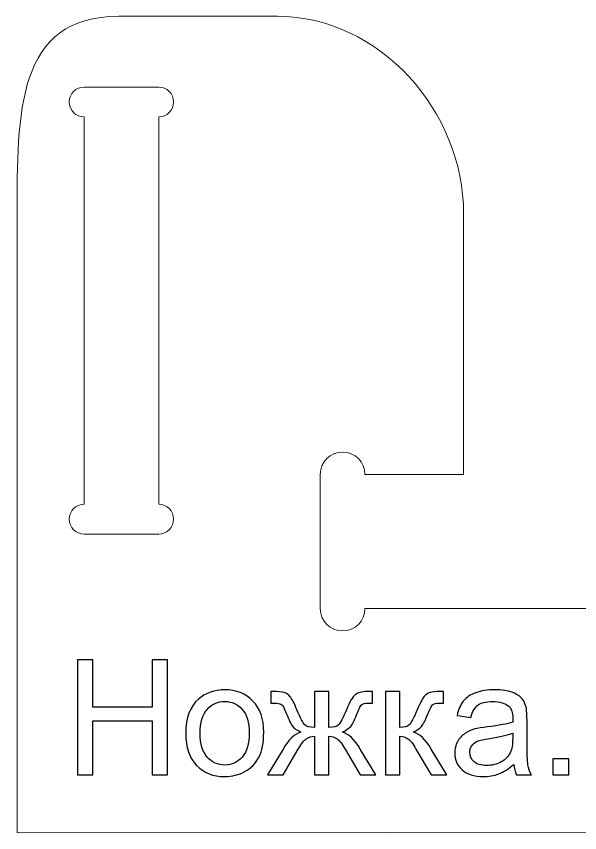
# Model space of a CAD drawing. Header units: millimetres. Extents: x -998 to 1016, y -1915 to 1914.
# Drawn here: x -519 to -443.4, y -1509.7 to -1400.2 of the extents above; entities that cross this region are included whole.
import ezdxf

# ---------------------------------------------------------------- set-up
doc = ezdxf.new("R2010")
doc.units = ezdxf.units.MM
doc.header["$MEASUREMENT"] = 0
doc.layers.add('layer 1', color=7, linetype='Continuous')

msp = doc.modelspace()

# ---------------------------------------------------------------- linework, layer by layer
at = {"layer": 'layer 1', "color": 143, "lineweight": 9}
for points, knots in [([(-484.008, -1400.1516), (-484.008, -1400.1516), (-505.2969, -1400.1516), (-505.2969, -1400.1516), (-505.2969, -1400.1516), (-519.0467, -1400.1516), (-518.938, -1413.1551), (-518.938, -1426.9021), (-518.938, -1426.9021), (-518.938, -1426.9021), (-518.938, -1509.738), (-518.938, -1509.738), (-518.938, -1509.738), (-518.938, -1509.738), (-218.938, -1509.4869), (-218.938, -1509.4869), (-218.938, -1509.4869), (-218.938, -1509.4869), (-218.938, -1479.6511), (-218.938, -1479.6511), (-218.938, -1479.6511), (-218.938, -1479.6511), (-472.2524, -1479.6511), (-472.2524, -1479.6511), (-472.2524, -1479.6511), (-472.2524, -1481.308), (-473.5955, -1482.6511), (-475.2524, -1482.6511), (-475.2524, -1482.6511), (-476.9093, -1482.6511), (-478.2524, -1481.308), (-478.2524, -1479.6511), (-478.2524, -1479.6511), (-478.2524, -1479.6511), (-478.2524, -1461.6511), (-478.2524, -1461.6511), (-478.2524, -1461.6511), (-478.2524, -1459.9942), (-476.9093, -1458.6511), (-475.2524, -1458.6511), (-475.2524, -1458.6511), (-473.5955, -1458.6511), (-472.2524, -1459.9942), (-472.2524, -1461.6511), (-472.2524, -1461.6511), (-472.2524, -1461.6511), (-459.008, -1461.6511), (-459.008, -1461.6511), (-459.008, -1461.6511), (-459.008, -1461.6511), (-459.008, -1426.651), (-459.008, -1426.651), (-459.008, -1426.651), (-459.008, -1412.901), (-470.2586, -1400.1516), (-484.008, -1400.1516)], [0, 0, 0, 0, 0.06666667, 0.06666667, 0.06666667, 0.06666667, 0.13333333, 0.13333333, 0.13333333, 0.13333333, 0.2, 0.2, 0.2, 0.2, 0.26666667, 0.26666667, 0.26666667, 0.26666667, 0.33333333, 0.33333333, 0.33333333, 0.33333333, 0.4, 0.4, 0.4, 0.4, 0.46666667, 0.46666667, 0.46666667, 0.46666667, 0.53333333, 0.53333333, 0.53333333, 0.53333333, 0.6, 0.6, 0.6, 0.6, 0.66666667, 0.66666667, 0.66666667, 0.66666667, 0.73333333, 0.73333333, 0.73333333, 0.73333333, 0.8, 0.8, 0.8, 0.8, 0.86666667, 0.86666667, 0.86666667, 0.86666667, 1, 1, 1, 1]), ([(-509.9306, -1409.6511), (-509.9306, -1409.6511), (-499.9454, -1409.6511), (-499.9454, -1409.6511), (-499.9454, -1409.6511), (-499.9454, -1409.6511), (-499.938, -1409.651), (-499.938, -1409.651), (-499.938, -1409.651), (-498.8335, -1409.651), (-497.938, -1410.5465), (-497.938, -1411.651), (-497.938, -1411.651), (-497.938, -1412.7555), (-498.8335, -1413.651), (-499.938, -1413.651), (-499.938, -1413.651), (-499.938, -1413.651), (-499.938, -1465.6511), (-499.938, -1465.6511), (-499.938, -1465.6511), (-498.8335, -1465.6511), (-497.938, -1466.5466), (-497.938, -1467.6511), (-497.938, -1467.6511), (-497.938, -1468.7556), (-498.8335, -1469.6511), (-499.938, -1469.6511), (-499.938, -1469.6511), (-499.938, -1469.6511), (-499.9454, -1469.651), (-499.9454, -1469.651), (-499.9454, -1469.651), (-499.9454, -1469.651), (-509.9306, -1469.651), (-509.9306, -1469.651), (-509.9306, -1469.651), (-509.9306, -1469.651), (-509.938, -1469.6511), (-509.938, -1469.6511), (-509.938, -1469.6511), (-511.0425, -1469.6511), (-511.938, -1468.7556), (-511.938, -1467.6511), (-511.938, -1467.6511), (-511.938, -1466.5466), (-511.0425, -1465.6511), (-509.938, -1465.6511), (-509.938, -1465.6511), (-509.938, -1465.6511), (-509.938, -1413.651), (-509.938, -1413.651), (-509.938, -1413.651), (-511.0425, -1413.651), (-511.938, -1412.7555), (-511.938, -1411.651), (-511.938, -1411.651), (-511.938, -1410.5465), (-511.0425, -1409.651), (-509.938, -1409.651), (-509.938, -1409.651), (-509.938, -1409.651), (-509.9306, -1409.6511), (-509.9306, -1409.6511)], [0, 0, 0, 0, 0.05882353, 0.05882353, 0.05882353, 0.05882353, 0.11764706, 0.11764706, 0.11764706, 0.11764706, 0.17647059, 0.17647059, 0.17647059, 0.17647059, 0.23529412, 0.23529412, 0.23529412, 0.23529412, 0.29411765, 0.29411765, 0.29411765, 0.29411765, 0.35294118, 0.35294118, 0.35294118, 0.35294118, 0.41176471, 0.41176471, 0.41176471, 0.41176471, 0.47058824, 0.47058824, 0.47058824, 0.47058824, 0.52941176, 0.52941176, 0.52941176, 0.52941176, 0.58823529, 0.58823529, 0.58823529, 0.58823529, 0.64705882, 0.64705882, 0.64705882, 0.64705882, 0.70588235, 0.70588235, 0.70588235, 0.70588235, 0.76470588, 0.76470588, 0.76470588, 0.76470588, 0.82352941, 0.82352941, 0.82352941, 0.82352941, 0.88235294, 0.88235294, 0.88235294, 0.88235294, 1, 1, 1, 1])]:
    msp.add_open_spline(points, degree=3, knots=knots, dxfattribs=at)
at = {"layer": 'layer 1', "color": 2}
for points, knots in [([(-510.8174, -1501.9706), (-510.8174, -1501.9706), (-510.8174, -1486.553), (-510.8174, -1486.553), (-510.8174, -1486.553), (-510.8174, -1486.553), (-508.7718, -1486.553), (-508.7718, -1486.553), (-508.7718, -1486.553), (-508.7718, -1486.553), (-508.7718, -1492.9052), (-508.7718, -1492.9052), (-508.7718, -1492.9052), (-508.7718, -1492.9052), (-500.8046, -1492.9052), (-500.8046, -1492.9052), (-500.8046, -1492.9052), (-500.8046, -1492.9052), (-500.8046, -1486.553), (-500.8046, -1486.553), (-500.8046, -1486.553), (-500.8046, -1486.553), (-498.759, -1486.553), (-498.759, -1486.553), (-498.759, -1486.553), (-498.759, -1486.553), (-498.759, -1501.9706), (-498.759, -1501.9706), (-498.759, -1501.9706), (-498.759, -1501.9706), (-500.8046, -1501.9706), (-500.8046, -1501.9706), (-500.8046, -1501.9706), (-500.8046, -1501.9706), (-500.8046, -1494.714), (-500.8046, -1494.714), (-500.8046, -1494.714), (-500.8046, -1494.714), (-508.7718, -1494.714), (-508.7718, -1494.714), (-508.7718, -1494.714), (-508.7718, -1494.714), (-508.7718, -1501.9706), (-508.7718, -1501.9706), (-508.7718, -1501.9706), (-508.7718, -1501.9706), (-510.8174, -1501.9706), (-510.8174, -1501.9706)], [0, 0, 0, 0, 0.07692308, 0.07692308, 0.07692308, 0.07692308, 0.15384615, 0.15384615, 0.15384615, 0.15384615, 0.23076923, 0.23076923, 0.23076923, 0.23076923, 0.30769231, 0.30769231, 0.30769231, 0.30769231, 0.38461538, 0.38461538, 0.38461538, 0.38461538, 0.46153846, 0.46153846, 0.46153846, 0.46153846, 0.53846154, 0.53846154, 0.53846154, 0.53846154, 0.61538462, 0.61538462, 0.61538462, 0.61538462, 0.69230769, 0.69230769, 0.69230769, 0.69230769, 0.76923077, 0.76923077, 0.76923077, 0.76923077, 0.84615385, 0.84615385, 0.84615385, 0.84615385, 1, 1, 1, 1]), ([(-496.3007, -1496.3828), (-496.3007, -1494.3192), (-495.7265, -1492.7904), (-494.5745, -1491.7963), (-494.5745, -1491.7963), (-493.6163, -1490.9709), (-492.4427, -1490.5582), (-491.061, -1490.5582), (-491.061, -1490.5582), (-489.5286, -1490.5582), (-488.2725, -1491.0606), (-487.2964, -1492.0655), (-487.2964, -1492.0655), (-486.3238, -1493.0667), (-485.8357, -1494.4556), (-485.8357, -1496.2249), (-485.8357, -1496.2249), (-485.8357, -1497.6604), (-486.0511, -1498.7873), (-486.4817, -1499.6092), (-486.4817, -1499.6092), (-486.9124, -1500.431), (-487.5404, -1501.0698), (-488.3658, -1501.5256), (-488.3658, -1501.5256), (-489.1877, -1501.9814), (-490.0885, -1502.2075), (-491.061, -1502.2075), (-491.061, -1502.2075), (-492.6258, -1502.2075), (-493.889, -1501.7086), (-494.8544, -1500.7073), (-494.8544, -1500.7073), (-495.8198, -1499.7061), (-496.3007, -1498.2634), (-496.3007, -1496.3828)], [0, 0, 0, 0, 0.1, 0.1, 0.1, 0.1, 0.2, 0.2, 0.2, 0.2, 0.3, 0.3, 0.3, 0.3, 0.4, 0.4, 0.4, 0.4, 0.5, 0.5, 0.5, 0.5, 0.6, 0.6, 0.6, 0.6, 0.7, 0.7, 0.7, 0.7, 0.8, 0.8, 0.8, 0.8, 1, 1, 1, 1]), ([(-477.0934, -1490.795), (-477.0934, -1490.795), (-477.0934, -1495.6184), (-477.0934, -1495.6184), (-477.0934, -1495.6184), (-476.4833, -1495.6184), (-476.0526, -1495.5036), (-475.805, -1495.2775), (-475.805, -1495.2775), (-475.5574, -1495.0478), (-475.2021, -1494.3767), (-474.7427, -1493.257), (-474.7427, -1493.257), (-474.3121, -1492.1947), (-473.9209, -1491.52), (-473.5692, -1491.2257), (-473.5692, -1491.2257), (-473.2247, -1490.9386), (-472.6792, -1490.795), (-471.9291, -1490.795), (-471.9291, -1490.795), (-471.9291, -1490.795), (-471.2364, -1490.795), (-471.2364, -1490.795), (-471.2364, -1490.795), (-471.2364, -1490.795), (-471.2364, -1492.3562), (-471.2364, -1492.3562), (-471.2364, -1492.3562), (-471.2364, -1492.3562), (-471.7496, -1492.3454), (-471.7496, -1492.3454), (-471.7496, -1492.3454), (-472.2557, -1492.3454), (-472.5751, -1492.4208), (-472.715, -1492.5679), (-472.715, -1492.5679), (-472.8622, -1492.7222), (-473.0883, -1493.1816), (-473.3897, -1493.946), (-473.3897, -1493.946), (-473.6697, -1494.6781), (-473.9281, -1495.1806), (-474.1649, -1495.4641), (-474.1649, -1495.4641), (-474.4018, -1495.744), (-474.775, -1495.9988), (-475.2775, -1496.2321), (-475.2775, -1496.2321), (-474.4592, -1496.451), (-473.6625, -1497.2082), (-472.8837, -1498.5074), (-472.8837, -1498.5074), (-472.8837, -1498.5074), (-470.8058, -1501.9706), (-470.8058, -1501.9706), (-470.8058, -1501.9706), (-470.8058, -1501.9706), (-472.8873, -1501.9706), (-472.8873, -1501.9706), (-472.8873, -1501.9706), (-472.8873, -1501.9706), (-474.9114, -1498.511), (-474.9114, -1498.511), (-474.9114, -1498.511), (-475.3241, -1497.8076), (-475.6866, -1497.3482), (-475.9916, -1497.1293), (-475.9916, -1497.1293), (-476.3003, -1496.9104), (-476.6663, -1496.8027), (-477.0934, -1496.8027), (-477.0934, -1496.8027), (-477.0934, -1496.8027), (-477.0934, -1501.9706), (-477.0934, -1501.9706), (-477.0934, -1501.9706), (-477.0934, -1501.9706), (-479.0314, -1501.9706), (-479.0314, -1501.9706), (-479.0314, -1501.9706), (-479.0314, -1501.9706), (-479.0314, -1496.8027), (-479.0314, -1496.8027), (-479.0314, -1496.8027), (-479.4513, -1496.8027), (-479.8137, -1496.9104), (-480.1188, -1497.1257), (-480.1188, -1497.1257), (-480.4274, -1497.341), (-480.7863, -1497.804), (-481.1954, -1498.5146), (-481.1954, -1498.5146), (-481.1954, -1498.5146), (-483.2375, -1501.9706), (-483.2375, -1501.9706), (-483.2375, -1501.9706), (-483.2375, -1501.9706), (-485.319, -1501.9706), (-485.319, -1501.9706), (-485.319, -1501.9706), (-485.319, -1501.9706), (-483.2482, -1498.5074), (-483.2482, -1498.5074), (-483.2482, -1498.5074), (-482.4623, -1497.2082), (-481.6584, -1496.451), (-480.8401, -1496.2321), (-480.8401, -1496.2321), (-481.4, -1495.9737), (-481.7947, -1495.6902), (-482.0173, -1495.3851), (-482.0173, -1495.3851), (-482.2433, -1495.0801), (-482.5771, -1494.3515), (-483.0257, -1493.1995), (-483.0257, -1493.1995), (-483.18, -1492.8119), (-483.3451, -1492.5751), (-483.521, -1492.4889), (-483.521, -1492.4889), (-483.704, -1492.3992), (-483.9732, -1492.3562), (-484.332, -1492.3562), (-484.332, -1492.3562), (-484.4218, -1492.3562), (-484.6084, -1492.3597), (-484.8883, -1492.3669), (-484.8883, -1492.3669), (-484.8883, -1492.3669), (-484.8883, -1490.795), (-484.8883, -1490.795), (-484.8883, -1490.795), (-484.8883, -1490.795), (-484.6263, -1490.795), (-484.6263, -1490.795), (-484.6263, -1490.795), (-483.8942, -1490.795), (-483.381, -1490.8381), (-483.0831, -1490.9278), (-483.0831, -1490.9278), (-482.7853, -1491.0139), (-482.5197, -1491.2006), (-482.2828, -1491.4841), (-482.2828, -1491.4841), (-482.0496, -1491.7676), (-481.7445, -1492.3562), (-481.3713, -1493.257), (-481.3713, -1493.257), (-480.9155, -1494.3587), (-480.5638, -1495.0262), (-480.3197, -1495.2631), (-480.3197, -1495.2631), (-480.0757, -1495.5), (-479.645, -1495.6184), (-479.0314, -1495.6184), (-479.0314, -1495.6184), (-479.0314, -1495.6184), (-479.0314, -1490.795), (-479.0314, -1490.795), (-479.0314, -1490.795), (-479.0314, -1490.795), (-477.0934, -1490.795), (-477.0934, -1490.795)], [0, 0, 0, 0, 0.02380952, 0.02380952, 0.02380952, 0.02380952, 0.04761905, 0.04761905, 0.04761905, 0.04761905, 0.07142857, 0.07142857, 0.07142857, 0.07142857, 0.0952381, 0.0952381, 0.0952381, 0.0952381, 0.11904762, 0.11904762, 0.11904762, 0.11904762, 0.14285714, 0.14285714, 0.14285714, 0.14285714, 0.16666667, 0.16666667, 0.16666667, 0.16666667, 0.19047619, 0.19047619, 0.19047619, 0.19047619, 0.21428571, 0.21428571, 0.21428571, 0.21428571, 0.23809524, 0.23809524, 0.23809524, 0.23809524, 0.26190476, 0.26190476, 0.26190476, 0.26190476, 0.28571429, 0.28571429, 0.28571429, 0.28571429, 0.30952381, 0.30952381, 0.30952381, 0.30952381, 0.33333333, 0.33333333, 0.33333333, 0.33333333, 0.35714286, 0.35714286, 0.35714286, 0.35714286, 0.38095238, 0.38095238, 0.38095238, 0.38095238, 0.4047619, 0.4047619, 0.4047619, 0.4047619, 0.42857143, 0.42857143, 0.42857143, 0.42857143, 0.45238095, 0.45238095, 0.45238095, 0.45238095, 0.47619048, 0.47619048, 0.47619048, 0.47619048, 0.5, 0.5, 0.5, 0.5, 0.52380952, 0.52380952, 0.52380952, 0.52380952, 0.54761905, 0.54761905, 0.54761905, 0.54761905, 0.57142857, 0.57142857, 0.57142857, 0.57142857, 0.5952381, 0.5952381, 0.5952381, 0.5952381, 0.61904762, 0.61904762, 0.61904762, 0.61904762, 0.64285714, 0.64285714, 0.64285714, 0.64285714, 0.66666667, 0.66666667, 0.66666667, 0.66666667, 0.69047619, 0.69047619, 0.69047619, 0.69047619, 0.71428571, 0.71428571, 0.71428571, 0.71428571, 0.73809524, 0.73809524, 0.73809524, 0.73809524, 0.76190476, 0.76190476, 0.76190476, 0.76190476, 0.78571429, 0.78571429, 0.78571429, 0.78571429, 0.80952381, 0.80952381, 0.80952381, 0.80952381, 0.83333333, 0.83333333, 0.83333333, 0.83333333, 0.85714286, 0.85714286, 0.85714286, 0.85714286, 0.88095238, 0.88095238, 0.88095238, 0.88095238, 0.9047619, 0.9047619, 0.9047619, 0.9047619, 0.92857143, 0.92857143, 0.92857143, 0.92857143, 0.95238095, 0.95238095, 0.95238095, 0.95238095, 1, 1, 1, 1]), ([(-469.4708, -1490.795), (-469.4708, -1490.795), (-467.5759, -1490.795), (-467.5759, -1490.795), (-467.5759, -1490.795), (-467.5759, -1490.795), (-467.5759, -1495.6184), (-467.5759, -1495.6184), (-467.5759, -1495.6184), (-466.9729, -1495.6184), (-466.5495, -1495.5036), (-466.3054, -1495.2703), (-466.3054, -1495.2703), (-466.065, -1495.0406), (-465.7097, -1494.3695), (-465.236, -1493.2534), (-465.236, -1493.2534), (-464.8627, -1492.3705), (-464.5613, -1491.7891), (-464.3316, -1491.5092), (-464.3316, -1491.5092), (-464.0983, -1491.2293), (-463.8327, -1491.0391), (-463.5313, -1490.9422), (-463.5313, -1490.9422), (-463.2262, -1490.8453), (-462.7417, -1490.795), (-462.0778, -1490.795), (-462.0778, -1490.795), (-462.0778, -1490.795), (-461.6974, -1490.795), (-461.6974, -1490.795), (-461.6974, -1490.795), (-461.6974, -1490.795), (-461.6974, -1492.3562), (-461.6974, -1492.3562), (-461.6974, -1492.3562), (-461.6974, -1492.3562), (-462.2249, -1492.3454), (-462.2249, -1492.3454), (-462.2249, -1492.3454), (-462.7238, -1492.3454), (-463.0432, -1492.4208), (-463.1832, -1492.5679), (-463.1832, -1492.5679), (-463.3303, -1492.7222), (-463.5564, -1493.1816), (-463.8579, -1493.946), (-463.8579, -1493.946), (-464.145, -1494.6781), (-464.4069, -1495.1841), (-464.6474, -1495.4641), (-464.6474, -1495.4641), (-464.8843, -1495.744), (-465.2539, -1495.9988), (-465.7527, -1496.2321), (-465.7527, -1496.2321), (-464.9381, -1496.451), (-464.1342, -1497.2082), (-463.3447, -1498.5074), (-463.3447, -1498.5074), (-463.3447, -1498.5074), (-461.2667, -1501.9706), (-461.2667, -1501.9706), (-461.2667, -1501.9706), (-461.2667, -1501.9706), (-463.3482, -1501.9706), (-463.3482, -1501.9706), (-463.3482, -1501.9706), (-463.3482, -1501.9706), (-465.3975, -1498.5182), (-465.3975, -1498.5182), (-465.3975, -1498.5182), (-465.8102, -1497.8183), (-466.1691, -1497.359), (-466.4741, -1497.1365), (-466.4741, -1497.1365), (-466.7827, -1496.914), (-467.1488, -1496.8027), (-467.5759, -1496.8027), (-467.5759, -1496.8027), (-467.5759, -1496.8027), (-467.5759, -1501.9706), (-467.5759, -1501.9706), (-467.5759, -1501.9706), (-467.5759, -1501.9706), (-469.4708, -1501.9706), (-469.4708, -1501.9706), (-469.4708, -1501.9706), (-469.4708, -1501.9706), (-469.4708, -1490.795), (-469.4708, -1490.795)], [0, 0, 0, 0, 0.04166667, 0.04166667, 0.04166667, 0.04166667, 0.08333333, 0.08333333, 0.08333333, 0.08333333, 0.125, 0.125, 0.125, 0.125, 0.16666667, 0.16666667, 0.16666667, 0.16666667, 0.20833333, 0.20833333, 0.20833333, 0.20833333, 0.25, 0.25, 0.25, 0.25, 0.29166667, 0.29166667, 0.29166667, 0.29166667, 0.33333333, 0.33333333, 0.33333333, 0.33333333, 0.375, 0.375, 0.375, 0.375, 0.41666667, 0.41666667, 0.41666667, 0.41666667, 0.45833333, 0.45833333, 0.45833333, 0.45833333, 0.5, 0.5, 0.5, 0.5, 0.54166667, 0.54166667, 0.54166667, 0.54166667, 0.58333333, 0.58333333, 0.58333333, 0.58333333, 0.625, 0.625, 0.625, 0.625, 0.66666667, 0.66666667, 0.66666667, 0.66666667, 0.70833333, 0.70833333, 0.70833333, 0.70833333, 0.75, 0.75, 0.75, 0.75, 0.79166667, 0.79166667, 0.79166667, 0.79166667, 0.83333333, 0.83333333, 0.83333333, 0.83333333, 0.875, 0.875, 0.875, 0.875, 0.91666667, 0.91666667, 0.91666667, 0.91666667, 1, 1, 1, 1]), ([(-452.2553, -1500.571), (-452.9587, -1501.1703), (-453.637, -1501.5902), (-454.2865, -1501.8378), (-454.2865, -1501.8378), (-454.9361, -1502.0854), (-455.6324, -1502.2075), (-456.3788, -1502.2075), (-456.3788, -1502.2075), (-457.6062, -1502.2075), (-458.5501, -1501.9096), (-459.2104, -1501.3103), (-459.2104, -1501.3103), (-459.8707, -1500.7145), (-460.2009, -1499.9501), (-460.2009, -1499.0206), (-460.2009, -1499.0206), (-460.2009, -1498.4751), (-460.0753, -1497.9762), (-459.8277, -1497.5241), (-459.8277, -1497.5241), (-459.5765, -1497.0719), (-459.2499, -1496.713), (-458.8479, -1496.4402), (-458.8479, -1496.4402), (-458.4424, -1496.1675), (-457.9902, -1495.9593), (-457.4842, -1495.8194), (-457.4842, -1495.8194), (-457.1109, -1495.7225), (-456.5475, -1495.6292), (-455.7974, -1495.5359), (-455.7974, -1495.5359), (-454.2686, -1495.3564), (-453.1381, -1495.1375), (-452.4168, -1494.8863), (-452.4168, -1494.8863), (-452.4096, -1494.6279), (-452.406, -1494.4628), (-452.406, -1494.3946), (-452.406, -1494.3946), (-452.406, -1493.6266), (-452.5854, -1493.0847), (-452.9443, -1492.7689), (-452.9443, -1492.7689), (-453.4288, -1492.3418), (-454.1502, -1492.1301), (-455.1048, -1492.1301), (-455.1048, -1492.1301), (-455.9984, -1492.1301), (-456.6588, -1492.288), (-457.0822, -1492.6002), (-457.0822, -1492.6002), (-457.5093, -1492.9124), (-457.8215, -1493.4651), (-458.0261, -1494.2618), (-458.0261, -1494.2618), (-458.0261, -1494.2618), (-459.8779, -1494.0034), (-459.8779, -1494.0034), (-459.8779, -1494.0034), (-459.7092, -1493.2103), (-459.4329, -1492.5679), (-459.0453, -1492.0798), (-459.0453, -1492.0798), (-458.6577, -1491.5917), (-458.0979, -1491.2185), (-457.3658, -1490.9529), (-457.3658, -1490.9529), (-456.6372, -1490.6909), (-455.7867, -1490.5582), (-454.8249, -1490.5582), (-454.8249, -1490.5582), (-453.8702, -1490.5582), (-453.0915, -1490.6694), (-452.4921, -1490.8955), (-452.4921, -1490.8955), (-451.8964, -1491.1216), (-451.455, -1491.4015), (-451.175, -1491.7425), (-451.175, -1491.7425), (-450.8951, -1492.0834), (-450.6977, -1492.5141), (-450.5829, -1493.0344), (-450.5829, -1493.0344), (-450.5219, -1493.3574), (-450.4896, -1493.9388), (-450.4896, -1494.775), (-450.4896, -1494.775), (-450.4896, -1494.775), (-450.4896, -1497.2872), (-450.4896, -1497.2872), (-450.4896, -1497.2872), (-450.4896, -1499.0421), (-450.4501, -1500.1511), (-450.3711, -1500.6212), (-450.3711, -1500.6212), (-450.2958, -1501.0913), (-450.1379, -1501.5399), (-449.9082, -1501.9706), (-449.9082, -1501.9706), (-449.9082, -1501.9706), (-451.8892, -1501.9706), (-451.8892, -1501.9706), (-451.8892, -1501.9706), (-452.0794, -1501.5722), (-452.2014, -1501.1057), (-452.2553, -1500.571)], [0, 0, 0, 0, 0.03571429, 0.03571429, 0.03571429, 0.03571429, 0.07142857, 0.07142857, 0.07142857, 0.07142857, 0.10714286, 0.10714286, 0.10714286, 0.10714286, 0.14285714, 0.14285714, 0.14285714, 0.14285714, 0.17857143, 0.17857143, 0.17857143, 0.17857143, 0.21428571, 0.21428571, 0.21428571, 0.21428571, 0.25, 0.25, 0.25, 0.25, 0.28571429, 0.28571429, 0.28571429, 0.28571429, 0.32142857, 0.32142857, 0.32142857, 0.32142857, 0.35714286, 0.35714286, 0.35714286, 0.35714286, 0.39285714, 0.39285714, 0.39285714, 0.39285714, 0.42857143, 0.42857143, 0.42857143, 0.42857143, 0.46428571, 0.46428571, 0.46428571, 0.46428571, 0.5, 0.5, 0.5, 0.5, 0.53571429, 0.53571429, 0.53571429, 0.53571429, 0.57142857, 0.57142857, 0.57142857, 0.57142857, 0.60714286, 0.60714286, 0.60714286, 0.60714286, 0.64285714, 0.64285714, 0.64285714, 0.64285714, 0.67857143, 0.67857143, 0.67857143, 0.67857143, 0.71428571, 0.71428571, 0.71428571, 0.71428571, 0.75, 0.75, 0.75, 0.75, 0.78571429, 0.78571429, 0.78571429, 0.78571429, 0.82142857, 0.82142857, 0.82142857, 0.82142857, 0.85714286, 0.85714286, 0.85714286, 0.85714286, 0.89285714, 0.89285714, 0.89285714, 0.89285714, 0.92857143, 0.92857143, 0.92857143, 0.92857143, 1, 1, 1, 1]), ([(-494.3628, -1496.3864), (-494.3628, -1497.8148), (-494.0505, -1498.8842), (-493.4261, -1499.5912), (-493.4261, -1499.5912), (-492.798, -1500.3018), (-492.0121, -1500.6571), (-491.061, -1500.6571), (-491.061, -1500.6571), (-490.1208, -1500.6571), (-489.3384, -1500.3018), (-488.7104, -1499.5876), (-488.7104, -1499.5876), (-488.0859, -1498.8735), (-487.7737, -1497.786), (-487.7737, -1496.3254), (-487.7737, -1496.3254), (-487.7737, -1494.9473), (-488.0895, -1493.9029), (-488.7175, -1493.1959), (-488.7175, -1493.1959), (-489.3456, -1492.4854), (-490.1279, -1492.1301), (-491.061, -1492.1301), (-491.061, -1492.1301), (-492.0121, -1492.1301), (-492.798, -1492.4818), (-493.4261, -1493.1888), (-493.4261, -1493.1888), (-494.0505, -1493.8958), (-494.3628, -1494.9616), (-494.3628, -1496.3864)], [0, 0, 0, 0, 0.11111111, 0.11111111, 0.11111111, 0.11111111, 0.22222222, 0.22222222, 0.22222222, 0.22222222, 0.33333333, 0.33333333, 0.33333333, 0.33333333, 0.44444444, 0.44444444, 0.44444444, 0.44444444, 0.55555556, 0.55555556, 0.55555556, 0.55555556, 0.66666667, 0.66666667, 0.66666667, 0.66666667, 0.77777778, 0.77777778, 0.77777778, 0.77777778, 1, 1, 1, 1]), ([(-452.406, -1496.372), (-453.0951, -1496.652), (-454.1286, -1496.8888), (-455.5067, -1497.0826), (-455.5067, -1497.0826), (-456.2891, -1497.1939), (-456.8418, -1497.3195), (-457.1648, -1497.4595), (-457.1648, -1497.4595), (-457.4878, -1497.5994), (-457.7354, -1497.804), (-457.9113, -1498.0696), (-457.9113, -1498.0696), (-458.0871, -1498.3387), (-458.1768, -1498.6366), (-458.1768, -1498.9668), (-458.1768, -1498.9668), (-458.1768, -1499.4656), (-457.9866, -1499.8855), (-457.6026, -1500.2193), (-457.6026, -1500.2193), (-457.2186, -1500.553), (-456.6588, -1500.7217), (-455.923, -1500.7217), (-455.923, -1500.7217), (-455.1945, -1500.7217), (-454.5449, -1500.5638), (-453.9743, -1500.2444), (-453.9743, -1500.2444), (-453.4073, -1499.9286), (-452.9874, -1499.4943), (-452.7218, -1498.9452), (-452.7218, -1498.9452), (-452.5173, -1498.5182), (-452.4168, -1497.8901), (-452.4168, -1497.0611), (-452.4168, -1497.0611), (-452.4168, -1497.0611), (-452.406, -1496.372), (-452.406, -1496.372)], [0, 0, 0, 0, 0.09090909, 0.09090909, 0.09090909, 0.09090909, 0.18181818, 0.18181818, 0.18181818, 0.18181818, 0.27272727, 0.27272727, 0.27272727, 0.27272727, 0.36363636, 0.36363636, 0.36363636, 0.36363636, 0.45454545, 0.45454545, 0.45454545, 0.45454545, 0.54545455, 0.54545455, 0.54545455, 0.54545455, 0.63636364, 0.63636364, 0.63636364, 0.63636364, 0.72727273, 0.72727273, 0.72727273, 0.72727273, 0.81818182, 0.81818182, 0.81818182, 0.81818182, 1, 1, 1, 1]), ([(-447.0407, -1501.9706), (-447.0407, -1501.9706), (-447.0407, -1499.8173), (-447.0407, -1499.8173), (-447.0407, -1499.8173), (-447.0407, -1499.8173), (-444.8874, -1499.8173), (-444.8874, -1499.8173), (-444.8874, -1499.8173), (-444.8874, -1499.8173), (-444.8874, -1501.9706), (-444.8874, -1501.9706), (-444.8874, -1501.9706), (-444.8874, -1501.9706), (-447.0407, -1501.9706), (-447.0407, -1501.9706)], [0, 0, 0, 0, 0.2, 0.2, 0.2, 0.2, 0.4, 0.4, 0.4, 0.4, 0.6, 0.6, 0.6, 0.6, 1, 1, 1, 1])]:
    msp.add_open_spline(points, degree=3, knots=knots, dxfattribs=at)

doc.saveas('drawing.dxf')
